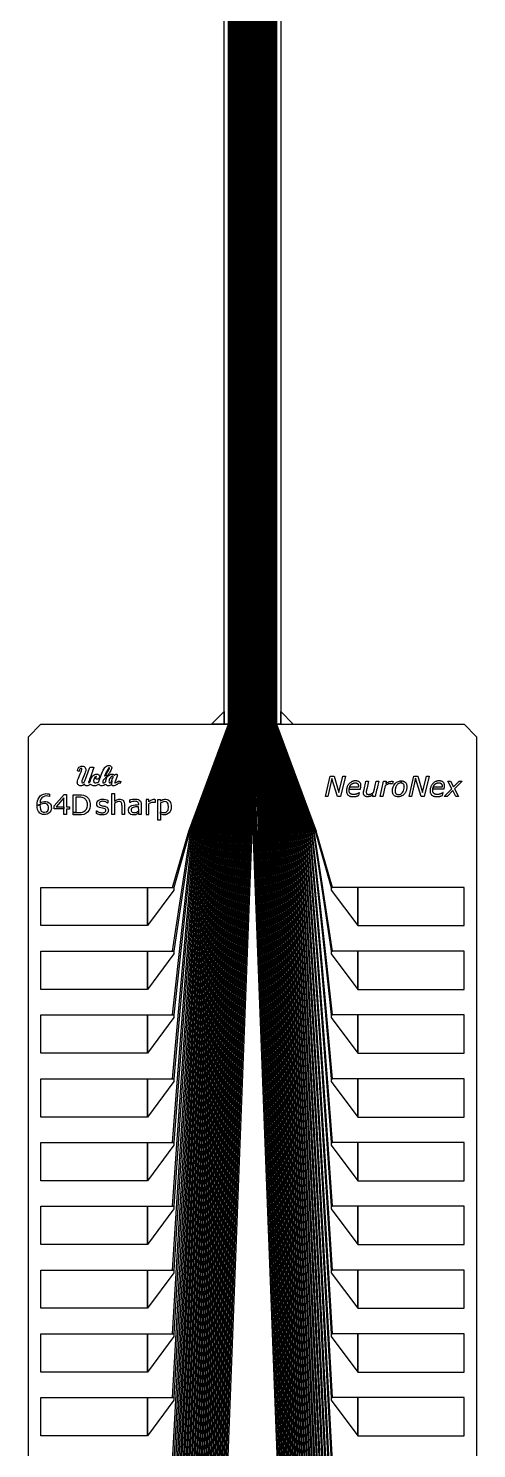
# Model space of a CAD drawing. Header units: inches. Extents: x 106592 to 209533, y 57057 to 74911.
# Drawn here: x 114028 to 114741, y 59554 to 61817 of the extents above; entities that cross this region are included whole.
import ezdxf

# ---------------------------------------------------------------- set-up
doc = ezdxf.new("R2010")
doc.units = ezdxf.units.IN
doc.header["$MEASUREMENT"] = 0
for name, color, linetype in [('metal', 221, 'Continuous'), ('nitride window', 40, 'Continuous'), ('profile', 140, 'Continuous')]:
    doc.layers.add(name, color=color, linetype=linetype)

msp = doc.modelspace()

# ---------------------------------------------------------------- linework, layer by layer
at = {"layer": 'metal'}
for points in [[(114346.4, 66518.1), (114347, 66518.1), (114347, 60708.1), (114346.4, 60708.1)], [(114347.6, 66518.1), (114348.2, 66518.1), (114348.2, 60708.1), (114347.6, 60708.1)], [(114348.8, 66518.1), (114349.4, 66518.1), (114349.4, 60708.1), (114348.8, 60708.1)], [(114350, 66518.1), (114350.6, 66518.1), (114350.6, 60708.1), (114350, 60708.1)], [(114351.2, 66518.1), (114351.8, 66518.1), (114351.8, 60708.1), (114351.2, 60708.1)], [(114352.4, 66518.1), (114353, 66518.1), (114353, 60708.1), (114352.4, 60708.1)], [(114353.6, 66518.1), (114354.2, 66518.1), (114354.2, 60708.1), (114353.6, 60708.1)], [(114354.8, 66518.1), (114355.4, 66518.1), (114355.4, 60708.1), (114354.8, 60708.1)], [(114356, 66518.1), (114356.6, 66518.1), (114356.6, 60708.1), (114356, 60708.1)], [(114357.2, 66518.1), (114357.8, 66518.1), (114357.8, 60708.1), (114357.2, 60708.1)], [(114358.4, 66518.1), (114359, 66518.1), (114359, 60708.1), (114358.4, 60708.1)], [(114359.6, 66518.1), (114360.2, 66518.1), (114360.2, 60708.1), (114359.6, 60708.1)], [(114360.8, 66518.1), (114361.4, 66518.1), (114361.4, 60708.1), (114360.8, 60708.1)], [(114362, 66518.1), (114362.6, 66518.1), (114362.6, 60708.1), (114362, 60708.1)], [(114363.2, 66518.1), (114363.8, 66518.1), (114363.8, 60708.1), (114363.2, 60708.1)], [(114364.4, 66518.1), (114365, 66518.1), (114365, 60708.1), (114364.4, 60708.1)], [(114365.6, 66518.1), (114366.2, 66518.1), (114366.2, 60708.1), (114365.6, 60708.1)], [(114366.8, 66518.1), (114367.4, 66518.1), (114367.4, 60708.1), (114366.8, 60708.1)], [(114368, 66518.1), (114368.6, 66518.1), (114368.6, 60708.1), (114368, 60708.1)], [(114369.2, 66518.1), (114369.8, 66518.1), (114369.8, 60708.1), (114369.2, 60708.1)], [(114370.4, 66518.1), (114371, 66518.1), (114371, 60708.1), (114370.4, 60708.1)], [(114371.6, 66518.1), (114372.2, 66518.1), (114372.2, 60708.1), (114371.6, 60708.1)], [(114372.8, 66518.1), (114373.4, 66518.1), (114373.4, 60708.1), (114372.8, 60708.1)], [(114374, 66518.1), (114374.6, 66518.1), (114374.6, 60708.1), (114374, 60708.1)], [(114375.2, 66518.1), (114375.8, 66518.1), (114375.8, 60708.1), (114375.2, 60708.1)], [(114376.4, 66518.1), (114377, 66518.1), (114377, 60708.1), (114376.4, 60708.1)], [(114377.6, 66518.1), (114378.2, 66518.1), (114378.2, 60708.1), (114377.6, 60708.1)], [(114378.8, 66518.1), (114379.4, 66518.1), (114379.4, 60708.1), (114378.8, 60708.1)], [(114380, 66518.1), (114380.6, 66518.1), (114380.6, 60708.1), (114380, 60708.1)], [(114381.2, 66518.1), (114381.8, 66518.1), (114381.8, 60708.1), (114381.2, 60708.1)], [(114382.4, 66518.1), (114383, 66518.1), (114383, 60708.1), (114382.4, 60708.1)], [(114383.6, 66518.1), (114384.2, 66518.1), (114384.2, 60708.1), (114383.6, 60708.1)], [(114384.8, 66518.1), (114385.4, 66518.1), (114385.4, 60708.1), (114384.8, 60708.1)], [(114386, 66518.1), (114386.6, 66518.1), (114386.6, 60708.1), (114386, 60708.1)], [(114387.2, 66518.1), (114387.8, 66518.1), (114387.8, 60708.1), (114387.2, 60708.1)], [(114388.4, 66518.1), (114389, 66518.1), (114389, 60708.1), (114388.4, 60708.1)], [(114389.6, 66518.1), (114390.2, 66518.1), (114390.2, 60708.1), (114389.6, 60708.1)], [(114390.8, 66518.1), (114391.4, 66518.1), (114391.4, 60708.1), (114390.8, 60708.1)], [(114392, 66518.1), (114392.6, 66518.1), (114392.6, 60708.1), (114392, 60708.1)], [(114393.2, 66518.1), (114393.8, 66518.1), (114393.8, 60708.1), (114393.2, 60708.1)], [(114394.4, 66518.1), (114395, 66518.1), (114395, 60708.1), (114394.4, 60708.1)], [(114395.6, 66518.1), (114396.2, 66518.1), (114396.2, 60708.1), (114395.6, 60708.1)], [(114396.8, 66518.1), (114397.4, 66518.1), (114397.4, 60708.1), (114396.8, 60708.1)], [(114398, 66518.1), (114398.6, 66518.1), (114398.6, 60708.1), (114398, 60708.1)], [(114399.2, 66518.1), (114399.8, 66518.1), (114399.8, 60708.1), (114399.2, 60708.1)], [(114400.4, 66518.1), (114401, 66518.1), (114401, 60708.1), (114400.4, 60708.1)], [(114401.6, 66518.1), (114402.2, 66518.1), (114402.2, 60708.1), (114401.6, 60708.1)], [(114402.8, 66518.1), (114403.4, 66518.1), (114403.4, 60708.1), (114402.8, 60708.1)], [(114404, 66518.1), (114404.6, 66518.1), (114404.6, 60708.1), (114404, 60708.1)], [(114405.2, 66518.1), (114405.8, 66518.1), (114405.8, 60708.1), (114405.2, 60708.1)], [(114406.4, 66518.1), (114407, 66518.1), (114407, 60708.1), (114406.4, 60708.1)], [(114407.6, 66518.1), (114408.2, 66518.1), (114408.2, 60708.1), (114407.6, 60708.1)], [(114408.8, 66518.1), (114409.4, 66518.1), (114409.4, 60708.1), (114408.8, 60708.1)], [(114410, 66518.1), (114410.6, 66518.1), (114410.6, 60708.1), (114410, 60708.1)], [(114411.2, 66518.1), (114411.8, 66518.1), (114411.8, 60708.1), (114411.2, 60708.1)], [(114412.4, 66518.1), (114413, 66518.1), (114413, 60708.1), (114412.4, 60708.1)], [(114413.6, 66518.1), (114414.2, 66518.1), (114414.2, 60708.1), (114413.6, 60708.1)], [(114414.8, 66518.1), (114415.4, 66518.1), (114415.4, 60708.1), (114414.8, 60708.1)], [(114416, 66518.1), (114416.6, 66518.1), (114416.6, 60708.1), (114416, 60708.1)], [(114417.2, 66518.1), (114417.8, 66518.1), (114417.8, 60708.1), (114417.2, 60708.1)], [(114418.4, 66518.1), (114419, 66518.1), (114419, 60708.1), (114418.4, 60708.1)], [(114419.6, 66518.1), (114420.2, 66518.1), (114420.2, 60708.1), (114419.6, 60708.1)], [(114420.8, 66518.1), (114421.4, 66518.1), (114421.4, 60708.1), (114420.8, 60708.1)], [(114422, 66518.1), (114422.6, 66518.1), (114422.6, 60708.1), (114422, 60708.1)], [(114346.4, 60708.1), (114347, 60708.1), (114284.5, 60537.8), (114282.9, 60537.8)], [(114347.6, 60708.1), (114348.2, 60708.1), (114287.7, 60537.8), (114286.1, 60537.8)], [(114348.8, 60708.1), (114349.4, 60708.1), (114290.9, 60537.8), (114289.3, 60537.8)], [(114294.1, 60537.8), (114292.5, 60537.8), (114350, 60708.1), (114350.6, 60708.1)], [(114351.2, 60708.1), (114351.8, 60708.1), (114297.3, 60537.8), (114295.7, 60537.8)], [(114300.5, 60537.8), (114298.9, 60537.8), (114352.4, 60708.1), (114353, 60708.1)], [(114353.6, 60708.1), (114354.2, 60708.1), (114303.7, 60537.8), (114302.1, 60537.8)], [(114354.8, 60708.1), (114355.4, 60708.1), (114306.9, 60537.8), (114305.3, 60537.8)], [(114308.5, 60537.8), (114310.1, 60537.8), (114356.6, 60708.1), (114356, 60708.1)], [(114357.2, 60708.1), (114357.8, 60708.1), (114313.3, 60537.8), (114311.7, 60537.8)], [(114314.9, 60537.8), (114316.5, 60537.8), (114359, 60708.1), (114358.4, 60708.1)], [(114359.6, 60708.1), (114360.2, 60708.1), (114319.7, 60537.8), (114318.1, 60537.8)], [(114321.3, 60537.8), (114322.9, 60537.8), (114361.4, 60708.1), (114360.8, 60708.1)], [(114362, 60708.1), (114362.6, 60708.1), (114326.1, 60537.8), (114324.5, 60537.8)], [(114363.2, 60708.1), (114363.8, 60708.1), (114329.3, 60537.8), (114327.7, 60537.8)], [(114364.4, 60708.1), (114365, 60708.1), (114332.5, 60537.8), (114330.9, 60537.8)], [(114365.6, 60708.1), (114366.2, 60708.1), (114335.7, 60537.8), (114334.1, 60537.8)], [(114366.8, 60708.1), (114367.4, 60708.1), (114338.9, 60537.8), (114337.3, 60537.8)], [(114342.1, 60537.8), (114340.5, 60537.8), (114368, 60708.1), (114368.6, 60708.1)], [(114369.2, 60708.1), (114369.8, 60708.1), (114345.3, 60537.8), (114343.7, 60537.8)], [(114348.5, 60537.8), (114346.9, 60537.8), (114370.4, 60708.1), (114371, 60708.1)], [(114371.6, 60708.1), (114372.2, 60708.1), (114351.7, 60537.8), (114350.1, 60537.8)], [(114372.8, 60708.1), (114373.4, 60708.1), (114354.9, 60537.8), (114353.3, 60537.8)], [(114356.5, 60537.8), (114358.1, 60537.8), (114374.6, 60708.1), (114374, 60708.1)], [(114375.2, 60708.1), (114375.8, 60708.1), (114361.3, 60537.8), (114359.7, 60537.8)], [(114362.9, 60537.8), (114364.5, 60537.8), (114377, 60708.1), (114376.4, 60708.1)], [(114377.6, 60708.1), (114378.2, 60708.1), (114367.7, 60537.8), (114366.1, 60537.8)], [(114369.3, 60537.8), (114370.9, 60537.8), (114379.4, 60708.1), (114378.8, 60708.1)], [(114380, 60708.1), (114380.6, 60708.1), (114374.1, 60537.8), (114372.5, 60537.8)], [(114381.2, 60708.1), (114381.8, 60708.1), (114377.3, 60537.8), (114375.7, 60537.8)], [(114382.4, 60708.1), (114383, 60708.1), (114380.5, 60537.8), (114378.9, 60537.8)], [(114383.6, 60708.1), (114384.2, 60708.1), (114383.7, 60537.8), (114382.1, 60537.8)], [(114384.8, 60708.1), (114385.4, 60708.1), (114386.9, 60537.8), (114385.3, 60537.8)], [(114390.1, 60537.8), (114388.5, 60537.8), (114386, 60708.1), (114386.6, 60708.1)], [(114387.2, 60708.1), (114387.8, 60708.1), (114393.3, 60537.8), (114391.7, 60537.8)], [(114396.5, 60537.8), (114394.9, 60537.8), (114388.4, 60708.1), (114389, 60708.1)], [(114389.6, 60708.1), (114390.2, 60708.1), (114399.7, 60537.8), (114398.1, 60537.8)], [(114390.8, 60708.1), (114391.4, 60708.1), (114402.9, 60537.8), (114401.3, 60537.8)], [(114404.5, 60537.8), (114406.1, 60537.8), (114392.6, 60708.1), (114392, 60708.1)], [(114393.2, 60708.1), (114393.8, 60708.1), (114409.3, 60537.8), (114407.7, 60537.8)], [(114410.9, 60537.8), (114412.5, 60537.8), (114395, 60708.1), (114394.4, 60708.1)], [(114395.6, 60708.1), (114396.2, 60708.1), (114415.7, 60537.8), (114414.1, 60537.8)], [(114417.3, 60537.8), (114418.9, 60537.8), (114397.4, 60708.1), (114396.8, 60708.1)], [(114398, 60708.1), (114398.6, 60708.1), (114422.1, 60537.8), (114420.5, 60537.8)], [(114399.2, 60708.1), (114399.8, 60708.1), (114425.3, 60537.8), (114423.7, 60537.8)], [(114400.4, 60708.1), (114401, 60708.1), (114428.5, 60537.8), (114426.9, 60537.8)], [(114401.6, 60708.1), (114402.2, 60708.1), (114431.7, 60537.8), (114430.1, 60537.8)], [(114402.8, 60708.1), (114403.4, 60708.1), (114434.9, 60537.8), (114433.3, 60537.8)], [(114438.1, 60537.8), (114436.5, 60537.8), (114404, 60708.1), (114404.6, 60708.1)], [(114405.2, 60708.1), (114405.8, 60708.1), (114441.3, 60537.8), (114439.7, 60537.8)], [(114444.5, 60537.8), (114442.9, 60537.8), (114406.4, 60708.1), (114407, 60708.1)], [(114407.6, 60708.1), (114408.2, 60708.1), (114447.7, 60537.8), (114446.1, 60537.8)], [(114408.8, 60708.1), (114409.4, 60708.1), (114450.9, 60537.8), (114449.3, 60537.8)], [(114452.5, 60537.8), (114454.1, 60537.8), (114410.6, 60708.1), (114410, 60708.1)], [(114411.2, 60708.1), (114411.8, 60708.1), (114457.3, 60537.8), (114455.7, 60537.8)], [(114458.9, 60537.8), (114460.5, 60537.8), (114413, 60708.1), (114412.4, 60708.1)], [(114413.6, 60708.1), (114414.2, 60708.1), (114463.7, 60537.8), (114462.1, 60537.8)], [(114465.3, 60537.8), (114466.9, 60537.8), (114415.4, 60708.1), (114414.8, 60708.1)], [(114416, 60708.1), (114416.6, 60708.1), (114470.1, 60537.8), (114468.5, 60537.8)], [(114417.2, 60708.1), (114417.8, 60708.1), (114473.3, 60537.8), (114471.7, 60537.8)], [(114476.5, 60537.8), (114474.9, 60537.8), (114418.4, 60708.1), (114419, 60708.1)], [(114419.6, 60708.1), (114420.2, 60708.1), (114479.7, 60537.8), (114478.1, 60537.8)], [(114482.9, 60537.8), (114481.3, 60537.8), (114420.8, 60708.1), (114421.4, 60708.1)], [(114422, 60708.1), (114422.6, 60708.1), (114486.1, 60537.8), (114484.5, 60537.8)], [(114107.4, 60633.1), (114106.6, 60633.4), (114106.1, 60634.5), (114106.2, 60636.5), (114108.2, 60639.5), (114109.7, 60640.4), (114111.5, 60641.1), (114113, 60641.3), (114114.1, 60641.3), (114115.1, 60641.1), (114116.3, 60640.6), (114117.3, 60639.9), (114117.9, 60639.1), (114118.6, 60637.7), (114119.1, 60636.4), (114119.2, 60635.2), (114119, 60633.6), (114118.2, 60631.8), (114117.4, 60629.6), (114113.7, 60620.6), (114112.8, 60617.8), (114112.7, 60616.5), (114112.9, 60615.3), (114113.7, 60614.7), (114114.7, 60614.6), (114115.4, 60615), (114116.3, 60615.9), (114116.8, 60616.7), (114117.3, 60617.8), (114118, 60619.3), (114118.5, 60620.7), (114125, 60638.3), (114125.6, 60638.9), (114126.3, 60639.5), (114127, 60639.6), (114128.8, 60639.7), (114129.9, 60639.6), (114130.6, 60639.5), (114131.8, 60639.1), (114131.9, 60638.5), (114131.6, 60637.6), (114130.5, 60634.8), (114129.3, 60631.3), (114128.9, 60629.9), (114128.3, 60628.3), (114127.2, 60625.4), (114125, 60620), (114124.3, 60618.1), (114123.6, 60616.5), (114123.4, 60615.6), (114123.7, 60614.7), (114124.5, 60614.9), (114125.7, 60615.9), (114126, 60616.7), (114126.4, 60618.5), (114126.8, 60619.9), (114127, 60620.8), (114127.6, 60622.2), (114128.5, 60623.7), (114129.6, 60625.2), (114130.6, 60626.2), (114132.5, 60627.5), (114133.7, 60628.1), (114135.1, 60628.5), (114136.2, 60628.5), (114137.2, 60628.5), (114138, 60628.4), (114139, 60628), (114139.9, 60627.3), (114140.5, 60626.3), (114140.8, 60625.1), (114140.9, 60624.3), (114140.8, 60623.1), (114140, 60621.9), (114139.3, 60621.2), (114138.4, 60620.8), (114137.3, 60620.7), (114136.3, 60620.8), (114135.7, 60621), (114135.3, 60621.3), (114134.9, 60622), (114134.7, 60622.8), (114135, 60623.7), (114135.4, 60624.1), (114135.9, 60624.5), (114135.9, 60624.9), (114135.5, 60625), (114134.9, 60624.7), (114134.3, 60624.2), (114133.7, 60623.5), (114133.2, 60622.7), (114132.6, 60621.7), (114132.2, 60620.7), (114131.8, 60619.8), (114131.6, 60618.8), (114131.6, 60618), (114131.7, 60617.3), (114131.8, 60616.6), (114131.9, 60616.2), (114132.1, 60615.8), (114132.5, 60615.3), (114133, 60615), (114133.7, 60614.8), (114134.4, 60614.7), (114135.1, 60614.7), (114136.9, 60615.1), (114137.7, 60615.4), (114139.1, 60616.2), (114139.8, 60616.5), (114140.1, 60617), (114141, 60620.2), (114142.9, 60625.7), (114145, 60631.4), (114146.8, 60634.9), (114147.8, 60636.4), (114149.6, 60639.2), (114150.6, 60640.2), (114151.8, 60641.2), (114153.2, 60641.8), (114154.4, 60642.1), (114155.3, 60642.2), (114156.4, 60642.2), (114157.3, 60642.1), (114158.3, 60641.8), (114159, 60641.4), (114159.7, 60640.9), (114160.1, 60640), (114160.3, 60638.4), (114160.1, 60637.1), (114159.6, 60635.8), (114158.9, 60634.3), (114158.1, 60632.8), (114156.6, 60630.2), (114155.3, 60628.3), (114154, 60626.6), (114150, 60626.5), (114151.6, 60628.4), (114153.6, 60631.5), (114155.3, 60634.6), (114156.5, 60636.9), (114156.8, 60637.8), (114156.9, 60638.2), (114156.8, 60638.8), (114156.6, 60638.8), (114156, 60638.5), (114155.5, 60638.1), (114155, 60637.3), (114154.2, 60636.2), (114153.7, 60635.5), (114153, 60634.4), (114152.4, 60633.4), (114151.8, 60632.3), (114151.4, 60631.5), (114150.9, 60630.4), (114150.2, 60629), (114149.8, 60628), (114149.4, 60626.8), (114149.1, 60626), (114149, 60625.5), (114150, 60626.5), (114154, 60626.6), (114153.5, 60626), (114152.9, 60625.2), (114151.8, 60624), (114150.9, 60623.1), (114149.6, 60621.7), (114148.7, 60620.7), (114147.8, 60619.8), (114146.7, 60618.8), (114146.5, 60618.2), (114146.3, 60617.5), (114146.1, 60616.9), (114146, 60616), (114146, 60615.2), (114146.3, 60614.7), (114147, 60614.6), (114148.3, 60614.9), (114149.4, 60615.4), (114150.1, 60615.8), (114150.6, 60616.2), (114150.7, 60616.5), (114150.8, 60617), (114150.8, 60617.7), (114150.9, 60618.5), (114151.3, 60619.8), (114151.8, 60621.2), (114152.1, 60622.1), (114152.8, 60623.5), (114153.6, 60624.6), (114154.5, 60625.6), (114155.4, 60626.4), (114156.4, 60627.1), (114157.8, 60627.9), (114159, 60628.3), (114160, 60628.6), (114161, 60628.6), (114161.7, 60628.6), (114162.4, 60628.5), (114163.3, 60628.1), (114163.9, 60627.6), (114164.4, 60627.1), (114164.6, 60626.8), (114164.9, 60627), (114165.3, 60627.5), (114165.9, 60627.9), (114166.4, 60628.2), (114166.9, 60628.4), (114167.5, 60628.6), (114168.1, 60628.6), (114168.6, 60628.5), (114169.1, 60628.1), (114169.3, 60627.6), (114169.4, 60626.8), (114169.3, 60626), (114169, 60625.2), (114168.4, 60623.6), (114165.8, 60617), (114165.4, 60616), (114165.3, 60615.1), (114165.5, 60614.6), (114165.9, 60614.4), (114166.5, 60614.5), (114167.5, 60615.4), (114168.9, 60616.4), (114170.1, 60617), (114171.4, 60617.4), (114172.4, 60617.5), (114173.3, 60617.4), (114174.6, 60617.1), (114175.4, 60616.7), (114172.5, 60613.8), (114172.2, 60614), (114172, 60614), (114171.6, 60614), (114171.4, 60614), (114170.9, 60613.8), (114170.6, 60613.6), (114170, 60613.1), (114168.8, 60612.2), (114167.7, 60611.5), (114166.7, 60610.9), (114165.7, 60610.4), (114164.5, 60610.1), (114163.7, 60610), (114162.2, 60609.9), (114161.5, 60610.1), (114160.9, 60610.6), (114160.6, 60611.2), (114160.5, 60612), (114160.4, 60612.7), (114160.6, 60618.6), (114161.3, 60620.6), (114162, 60622), (114162.5, 60623.2), (114162.6, 60624.1), (114162.5, 60624.7), (114162.2, 60625.1), (114161.6, 60625.2), (114160.7, 60625.2), (114160, 60624.8), (114159, 60623.9), (114157.7, 60622.4), (114157, 60621), (114156.3, 60619.4), (114156.1, 60618), (114156, 60616.7), (114156.1, 60616), (114156.4, 60615.2), (114156.9, 60614.7), (114157.3, 60614.5), (114158.2, 60614.8), (114158.8, 60615.5), (114159.4, 60616.4), (114159.9, 60617.3), (114160.4, 60618.3), (114160.5, 60618.5), (114160.2, 60612.3), (114159.4, 60611.6), (114158.3, 60610.9), (114157.3, 60610.3), (114156.1, 60609.9), (114155.1, 60609.9), (114153.6, 60610), (114152.9, 60610.4), (114152, 60611.1), (114151.6, 60611.8), (114151.4, 60612.6), (114150.8, 60612.2), (114149.3, 60611.3), (114147.9, 60610.7), (114146.6, 60610.2), (114145.2, 60609.9), (114144.2, 60609.8), (114143, 60609.9), (114141.9, 60610.3), (114141.3, 60610.9), (114140.9, 60611.4), (114140.5, 60612), (114140.2, 60612.7), (114139.2, 60611.9), (114138.1, 60611.3), (114137.1, 60610.8), (114136.1, 60610.4), (114135.1, 60610.1), (114133.9, 60609.9), (114132.8, 60609.8), (114131.8, 60609.8), (114130.7, 60610), (114129.7, 60610.4), (114128.6, 60610.9), (114127.7, 60611.7), (114126.8, 60612.6), (114126, 60612), (114125.2, 60611.4), (114124.3, 60610.9), (114123.3, 60610.4), (114122.3, 60610.1), (114121.3, 60609.9), (114120.2, 60609.9), (114119.2, 60610.1), (114118.5, 60610.5), (114117.7, 60611.2), (114116.9, 60612.6), (114116.2, 60612), (114115.3, 60611.4), (114114.2, 60610.7), (114113.3, 60610.3), (114112.3, 60610), (114111, 60609.8), (114109.8, 60609.9), (114108.7, 60610.3), (114107.9, 60610.7), (114107.2, 60611.5), (114106.6, 60612.2), (114106.1, 60613), (114105.7, 60614.2), (114105.6, 60615.4), (114105.8, 60616.9), (114106, 60618.1), (114106.6, 60620.1), (114107.3, 60622.3), (114108.3, 60624.7), (114109, 60626.5), (114110.1, 60628.9), (114111.5, 60632), (114112.2, 60634), (114112.9, 60635.8), (114113, 60636.8), (114112.7, 60637.3), (114112.2, 60637.5), (114111.6, 60637.6), (114111, 60637.6), (114110.2, 60637.2), (114109.8, 60636.4), (114109.3, 60635.3), (114109.1, 60634.3), (114108.7, 60633.4), (114108.2, 60633.1), (114107.8, 60633)], [(114500.6, 60593.2), (114508, 60625.2), (114514.4, 60625.2), (114522.2, 60599.1), (114528.6, 60625.2), (114532.7, 60625.2), (114524.9, 60593.2), (114519.8, 60593.2), (114511.1, 60621.8), (114504.6, 60593.2)], [(114538.6, 60604.8), (114556.4, 60604.8), (114556.7, 60606.1), (114557, 60607.7), (114557.2, 60609.4), (114557.2, 60610.4), (114557.1, 60611.6), (114556.8, 60613), (114556.3, 60614.2), (114555.9, 60614.7), (114555.6, 60615.2), (114555.1, 60615.7), (114554.6, 60616.2), (114554, 60616.6), (114553.7, 60616.8), (114553.1, 60617.1), (114552.2, 60617.4), (114551.4, 60617.6), (114550.5, 60617.8), (114549.6, 60617.8), (114548.6, 60617.9), (114547.7, 60617.8), (114547, 60617.8), (114546.2, 60617.7), (114545.3, 60617.5), (114544.4, 60617.2), (114543.6, 60616.9), (114542.8, 60616.6), (114541.7, 60616), (114541, 60615.5), (114540.2, 60614.9), (114539.3, 60614.2), (114538.5, 60613.4), (114537.8, 60612.5), (114537, 60611.6), (114536.5, 60610.7), (114536, 60609.8), (114535.5, 60608.8), (114535.1, 60607.8), (114534.8, 60606.8), (114534.5, 60605.8), (114534.4, 60604.9), (114534.3, 60604.2), (114534.2, 60603.4), (114534.1, 60602.6), (114534.1, 60602.1), (114534.1, 60601.5), (114534.2, 60600.9), (114534.2, 60600.2), (114534.3, 60599.7), (114534.4, 60599.2), (114534.5, 60598.7), (114534.8, 60598), (114535.1, 60597.3), (114535.4, 60596.8), (114535.7, 60596.4), (114535.8, 60596.2), (114536.3, 60595.6), (114536.6, 60595.3), (114537, 60594.9), (114537.7, 60594.5), (114538.4, 60594), (114539.1, 60593.7), (114539.5, 60593.5), (114540.2, 60593.3), (114540.4, 60593.2), (114541.1, 60593), (114541.6, 60592.9), (114542.3, 60592.8), (114542.9, 60592.7), (114543.6, 60592.7), (114544.1, 60592.7), (114544.6, 60592.7), (114545.1, 60592.6), (114545.5, 60592.7), (114546.2, 60592.7), (114546.7, 60592.7), (114547.3, 60592.8), (114547.8, 60592.9), (114548.3, 60593), (114548.9, 60593.1), (114549.4, 60593.2), (114549.8, 60593.3), (114550.2, 60593.4), (114550.7, 60593.5), (114551.1, 60593.7), (114551.5, 60593.8), (114551.9, 60593.9), (114552.5, 60594.2), (114553.1, 60594.4), (114554, 60594.7), (114554.9, 60599), (114554.6, 60599), (114554.2, 60598.7), (114553.6, 60598.4), (114553, 60598), (114552.6, 60597.8), (114552.1, 60597.6), (114551.6, 60597.4), (114551.2, 60597.3), (114550.8, 60597.1), (114550.3, 60596.9), (114549.9, 60596.8), (114549.5, 60596.7), (114549.1, 60596.5), (114548.6, 60596.4), (114548.1, 60596.3), (114547.7, 60596.2), (114547.2, 60596.1), (114546.7, 60596.1), (114546.3, 60596), (114545.7, 60596), (114545.2, 60596), (114544.8, 60596), (114544.3, 60596.1), (114543.8, 60596.1), (114543.3, 60596.2), (114542.9, 60596.3), (114542.5, 60596.5), (114542, 60596.6), (114541.6, 60596.8), (114541.3, 60597), (114541, 60597.2), (114540.6, 60597.4), (114540.3, 60597.7), (114540, 60598), (114539.9, 60598.1), (114539.7, 60598.4), (114539.4, 60598.7), (114539.2, 60599.1), (114539.1, 60599.3), (114538.9, 60599.6), (114538.8, 60599.8), (114538.7, 60600.1), (114538.6, 60600.4), (114538.5, 60601), (114538.4, 60601.8), (114538.4, 60602.5), (114538.4, 60603.2), (114538.5, 60604), (114538.6, 60604.6), (114538.6, 60604.8), (114538.6, 60604.8), (114539.2, 60607.8), (114539.3, 60608.1), (114539.4, 60608.4), (114539.5, 60608.7), (114539.7, 60609.2), (114539.8, 60609.5), (114540, 60609.8), (114540.1, 60610.1), (114540.3, 60610.4), (114540.4, 60610.6), (114540.6, 60610.8), (114540.8, 60611.2), (114540.9, 60611.3), (114541.2, 60611.6), (114541.3, 60611.8), (114541.7, 60612.2), (114541.9, 60612.3), (114542.2, 60612.6), (114542.4, 60612.8), (114542.7, 60613), (114543, 60613.2), (114543.2, 60613.3), (114543.4, 60613.5), (114543.6, 60613.6), (114543.8, 60613.7), (114544, 60613.8), (114544.3, 60613.9), (114544.5, 60614), (114544.7, 60614.1), (114545, 60614.2), (114545.2, 60614.3), (114545.5, 60614.4), (114545.7, 60614.4), (114546, 60614.5), (114546.2, 60614.5), (114546.4, 60614.6), (114546.7, 60614.6), (114547, 60614.6), (114547.1, 60614.7), (114547.5, 60614.7), (114547.8, 60614.7), (114548, 60614.7), (114548.2, 60614.7), (114548.5, 60614.7), (114548.7, 60614.7), (114548.9, 60614.6), (114549.1, 60614.6), (114549.2, 60614.6), (114549.4, 60614.6), (114549.7, 60614.5), (114550, 60614.4), (114550.2, 60614.4), (114550.3, 60614.3), (114550.5, 60614.3), (114550.6, 60614.2), (114550.7, 60614.2), (114550.9, 60614.1), (114551, 60614.1), (114551.1, 60614), (114551.2, 60614), (114551.3, 60613.9), (114551.4, 60613.8), (114551.5, 60613.7), (114551.6, 60613.7), (114551.7, 60613.6), (114551.8, 60613.5), (114551.9, 60613.4), (114552, 60613.3), (114552.1, 60613.2), (114552.3, 60612.9), (114552.5, 60612.7), (114552.6, 60612.5), (114552.7, 60612.2), (114552.8, 60612), (114552.9, 60611.9), (114552.9, 60611.6), (114553, 60611.4), (114553.1, 60611.1), (114553.1, 60610.9), (114553.2, 60610.4), (114553.2, 60610.2), (114553.2, 60609.8), (114553.2, 60609.4), (114553.2, 60609.1), (114553.1, 60608.8), (114553.1, 60608.6), (114553.1, 60608.3), (114553, 60608), (114553, 60607.8), (114539.3, 60607.8), (114539.2, 60607.8)], [(114565.2, 60617.2), (114569.3, 60617.2), (114566.9, 60606.9), (114566.1, 60603.5), (114565.9, 60602.6), (114565.8, 60601.9), (114565.7, 60601.2), (114565.6, 60600.2), (114565.6, 60599.3), (114565.8, 60598.5), (114566, 60597.9), (114566.3, 60597.4), (114566.6, 60597.1), (114566.8, 60596.9), (114567, 60596.8), (114567.2, 60596.7), (114567.4, 60596.6), (114567.7, 60596.5), (114568, 60596.4), (114568.2, 60596.4), (114568.5, 60596.3), (114568.8, 60596.3), (114569, 60596.3), (114569.3, 60596.3), (114569.6, 60596.2), (114569.9, 60596.2), (114570.1, 60596.3), (114570.4, 60596.3), (114570.7, 60596.3), (114571, 60596.4), (114571.4, 60596.4), (114571.7, 60596.5), (114571.9, 60596.6), (114572.2, 60596.7), (114572.5, 60596.8), (114572.9, 60596.9), (114573.2, 60597.1), (114573.7, 60597.3), (114574.1, 60597.5), (114574.4, 60597.7), (114574.7, 60597.8), (114575, 60597.9), (114575.2, 60598.1), (114575.5, 60598.2), (114575.8, 60598.4), (114576, 60598.5), (114576.2, 60598.6), (114576.4, 60598.8), (114576.7, 60599), (114576.9, 60599.1), (114577.1, 60599.2), (114577.2, 60599.3), (114577.2, 60599.3), (114578.6, 60605.1), (114580.4, 60613.1), (114581.4, 60617.2), (114585.5, 60617.2), (114584, 60611), (114582.8, 60605.9), (114582.2, 60603.2), (114579.9, 60593.2), (114575.8, 60593.2), (114576.4, 60595.8), (114575.8, 60595.5), (114575, 60594.9), (114574, 60594.4), (114573.2, 60593.9), (114572.4, 60593.6), (114571.7, 60593.2), (114570.8, 60592.9), (114570.2, 60592.8), (114569.6, 60592.7), (114568.9, 60592.6), (114568.2, 60592.5), (114567.5, 60592.5), (114566.8, 60592.6), (114566.2, 60592.7), (114565.5, 60592.8), (114565.1, 60592.9), (114564.6, 60593.1), (114564, 60593.4), (114563.7, 60593.6), (114563.4, 60593.8), (114563, 60594.1), (114562.7, 60594.4), (114562.3, 60594.9), (114562, 60595.4), (114561.7, 60596), (114561.5, 60596.6), (114561.3, 60597.3), (114561.3, 60597.9), (114561.3, 60598.6), (114561.3, 60599.2), (114561.3, 60600), (114561.5, 60601.1), (114561.6, 60601.7), (114561.8, 60602.4), (114562.1, 60603.9), (114562.8, 60606.7), (114564.5, 60614.2), (114565.2, 60617.2), (114565.2, 60617.2)], [(114593.4, 60617.2), (114597.5, 60617.2), (114596.7, 60613.6), (114597.8, 60614.4), (114599.1, 60615.2), (114600.5, 60616), (114602, 60616.6), (114603.4, 60617), (114604.6, 60617.1), (114605.7, 60617.2), (114606.8, 60617.2), (114607.7, 60617), (114608.3, 60616.9), (114607.4, 60612.9), (114607.1, 60612.9), (114606.5, 60613.1), (114605.5, 60613.2), (114604.5, 60613.3), (114603.5, 60613.4), (114602.3, 60613.2), (114601.1, 60613), (114599.5, 60612.3), (114598.5, 60611.8), (114597.4, 60611.2), (114596.5, 60610.6), (114595.9, 60610.2), (114592, 60593.2), (114587.9, 60593.2), (114591.1, 60607.1), (114592.8, 60614.8)], [(114621.3, 60617.9), (114622.8, 60617.8), (114624.1, 60617.6), (114625.1, 60617.3), (114626.2, 60616.8), (114627.4, 60616), (114628.2, 60615.2), (114629.1, 60614), (114629.7, 60612.6), (114630, 60611.6), (114630.3, 60610.5), (114630.3, 60609.4), (114630.3, 60608.2), (114630.3, 60606.6), (114630.1, 60605.6), (114629.9, 60604.5), (114629.7, 60603.5), (114629.5, 60603), (114629.2, 60601.9), (114628.8, 60601.1), (114628.5, 60600.3), (114628, 60599.4), (114627.7, 60599), (114627, 60597.9), (114626.1, 60596.8), (114625, 60595.7), (114623.7, 60594.6), (114622.3, 60593.8), (114620.8, 60593.2), (114619.5, 60592.9), (114618.2, 60592.6), (114616.5, 60592.5), (114615.4, 60592.6), (114613.8, 60592.8), (114612.7, 60593.1), (114611.8, 60593.5), (114610.9, 60594), (114610.1, 60594.7), (114609.3, 60595.5), (114608.7, 60596.4), (114608.2, 60597.4), (114607.9, 60598.3), (114607.6, 60599.5), (114607.4, 60600.8), (114607.4, 60602.2), (114607.4, 60603.2), (114607.6, 60604.9), (114608, 60606.8), (114608.6, 60608.5), (114609.4, 60610.3), (114610.5, 60612.1), (114611.6, 60613.5), (114612.6, 60614.6), (114613.9, 60615.6), (114615.3, 60616.4), (114616.9, 60617.1), (114618.4, 60617.6), (114619.6, 60617.8), (114620.5, 60617.8), (114621.2, 60617.9), (114621.2, 60614.5), (114620.2, 60614.5), (114619.1, 60614.3), (114618.4, 60614.1), (114617.4, 60613.8), (114616.5, 60613.2), (114615.5, 60612.4), (114614.7, 60611.5), (114613.9, 60610.4), (114613.4, 60609.6), (114612.8, 60608.4), (114612.3, 60607), (114612, 60605.8), (114611.8, 60604.5), (114611.6, 60603.2), (114611.6, 60601.3), (114611.8, 60599.9), (114612.3, 60598.4), (114612.9, 60597.6), (114613.6, 60596.9), (114614.5, 60596.4), (114615.4, 60596.1), (114616.6, 60595.9), (114617.9, 60595.9), (114619.4, 60596.2), (114620.6, 60596.8), (114622, 60597.7), (114623.5, 60599.3), (114624.3, 60600.7), (114625, 60602.1), (114625.6, 60603.9), (114626, 60606.1), (114626, 60607.8), (114626, 60609.4), (114625.8, 60610.8), (114625.3, 60612), (114624.7, 60612.9), (114624.2, 60613.4), (114623.5, 60613.9), (114622.4, 60614.3), (114621.5, 60614.4), (114621.2, 60614.5)], [(114633.8, 60593.2), (114641.2, 60625.2), (114647.6, 60625.2), (114655.4, 60599.1), (114661.8, 60625.2), (114665.8, 60625.2), (114658.1, 60593.2), (114653, 60593.2), (114644.3, 60621.9), (114637.8, 60593.2)], [(114671.8, 60604.9), (114689.6, 60604.9), (114689.9, 60606.2), (114690.1, 60607.7), (114690.4, 60609.4), (114690.4, 60610.5), (114690.3, 60611.6), (114690, 60613), (114689.5, 60614.2), (114689.1, 60614.8), (114688.8, 60615.3), (114688.3, 60615.7), (114687.8, 60616.2), (114687.2, 60616.6), (114686.9, 60616.8), (114686.3, 60617.1), (114685.4, 60617.5), (114684.6, 60617.6), (114683.7, 60617.8), (114682.8, 60617.9), (114681.8, 60617.9), (114680.9, 60617.9), (114680.2, 60617.8), (114679.4, 60617.7), (114678.5, 60617.5), (114677.6, 60617.2), (114676.8, 60616.9), (114675.9, 60616.6), (114674.9, 60616.1), (114674.2, 60615.6), (114673.4, 60615), (114672.5, 60614.2), (114671.7, 60613.4), (114671, 60612.6), (114670.2, 60611.6), (114669.7, 60610.7), (114669.2, 60609.8), (114668.7, 60608.8), (114668.3, 60607.8), (114668, 60606.8), (114667.7, 60605.9), (114667.6, 60604.9), (114667.5, 60604.2), (114667.4, 60603.4), (114667.3, 60602.6), (114667.3, 60602.2), (114667.3, 60601.6), (114667.4, 60600.9), (114667.4, 60600.3), (114667.5, 60599.8), (114667.6, 60599.2), (114667.7, 60598.7), (114668, 60598), (114668.3, 60597.4), (114668.6, 60596.8), (114668.8, 60596.4), (114669, 60596.2), (114669.5, 60595.7), (114669.8, 60595.3), (114670.2, 60595), (114670.9, 60594.5), (114671.6, 60594.1), (114672.3, 60593.7), (114672.7, 60593.6), (114673.4, 60593.3), (114673.6, 60593.3), (114674.3, 60593.1), (114674.8, 60593), (114675.5, 60592.9), (114676.1, 60592.8), (114676.8, 60592.7), (114677.3, 60592.7), (114677.8, 60592.7), (114678.3, 60592.7), (114678.7, 60592.7), (114679.4, 60592.7), (114679.9, 60592.8), (114680.5, 60592.8), (114681, 60592.9), (114681.5, 60593), (114682.1, 60593.1), (114682.6, 60593.2), (114683, 60593.3), (114683.4, 60593.4), (114683.9, 60593.6), (114684.3, 60593.7), (114684.7, 60593.8), (114685.1, 60593.9), (114685.7, 60594.2), (114686.3, 60594.4), (114687.2, 60594.7), (114688.1, 60599.1), (114687.8, 60599.1), (114687.4, 60598.8), (114686.8, 60598.4), (114686.2, 60598.1), (114685.8, 60597.9), (114685.3, 60597.7), (114684.8, 60597.5), (114684.4, 60597.3), (114684, 60597.1), (114683.5, 60597), (114683.1, 60596.8), (114682.7, 60596.7), (114682.3, 60596.6), (114681.8, 60596.4), (114681.3, 60596.3), (114680.9, 60596.2), (114680.4, 60596.2), (114679.9, 60596.1), (114679.5, 60596.1), (114678.9, 60596.1), (114678.4, 60596.1), (114678, 60596.1), (114677.5, 60596.1), (114677, 60596.2), (114676.5, 60596.3), (114676.1, 60596.4), (114675.7, 60596.5), (114675.2, 60596.7), (114674.8, 60596.8), (114674.5, 60597), (114674.2, 60597.2), (114673.8, 60597.5), (114673.5, 60597.7), (114673.2, 60598), (114673.1, 60598.1), (114672.8, 60598.4), (114672.6, 60598.7), (114672.4, 60599.2), (114672.3, 60599.3), (114672.1, 60599.6), (114672, 60599.9), (114671.9, 60600.1), (114671.8, 60600.4), (114671.7, 60601), (114671.6, 60601.8), (114671.6, 60602.5), (114671.6, 60603.3), (114671.7, 60604), (114671.8, 60604.7), (114671.8, 60604.8), (114671.8, 60604.9), (114672.4, 60607.9), (114672.5, 60608.1), (114672.6, 60608.5), (114672.7, 60608.8), (114672.9, 60609.2), (114673, 60609.5), (114673.2, 60609.9), (114673.3, 60610.1), (114673.5, 60610.4), (114673.6, 60610.6), (114673.7, 60610.8), (114674, 60611.2), (114674.1, 60611.3), (114674.4, 60611.6), (114674.5, 60611.8), (114674.9, 60612.2), (114675.1, 60612.4), (114675.4, 60612.6), (114675.6, 60612.8), (114675.9, 60613), (114676.2, 60613.2), (114676.4, 60613.4), (114676.6, 60613.5), (114676.8, 60613.6), (114677, 60613.7), (114677.2, 60613.9), (114677.5, 60614), (114677.7, 60614.1), (114677.9, 60614.2), (114678.2, 60614.2), (114678.4, 60614.3), (114678.7, 60614.4), (114678.9, 60614.5), (114679.2, 60614.5), (114679.4, 60614.6), (114679.6, 60614.6), (114679.9, 60614.6), (114680.2, 60614.7), (114680.3, 60614.7), (114680.7, 60614.7), (114681, 60614.7), (114681.2, 60614.7), (114681.4, 60614.7), (114681.7, 60614.7), (114681.9, 60614.7), (114682.1, 60614.7), (114682.3, 60614.7), (114682.4, 60614.6), (114682.6, 60614.6), (114682.9, 60614.5), (114683.2, 60614.5), (114683.4, 60614.4), (114683.5, 60614.4), (114683.7, 60614.3), (114683.8, 60614.3), (114683.9, 60614.2), (114684.1, 60614.2), (114684.2, 60614.1), (114684.3, 60614), (114684.4, 60614), (114684.5, 60613.9), (114684.6, 60613.9), (114684.7, 60613.8), (114684.8, 60613.7), (114684.9, 60613.6), (114685, 60613.6), (114685.1, 60613.4), (114685.2, 60613.3), (114685.3, 60613.2), (114685.5, 60613), (114685.7, 60612.7), (114685.8, 60612.5), (114685.9, 60612.3), (114686, 60612), (114686.1, 60611.9), (114686.1, 60611.6), (114686.2, 60611.4), (114686.3, 60611.2), (114686.3, 60610.9), (114686.4, 60610.5), (114686.4, 60610.2), (114686.4, 60609.9), (114686.4, 60609.4), (114686.4, 60609.2), (114686.3, 60608.9), (114686.3, 60608.6), (114686.3, 60608.3), (114686.2, 60608), (114686.2, 60607.8), (114672.5, 60607.9), (114672.4, 60607.9)], [(114695.4, 60617.2), (114699.8, 60617.2), (114704.6, 60608.1), (114713.4, 60617.2), (114718.3, 60617.2), (114706.2, 60605.1), (114712.8, 60593.2), (114708.3, 60593.2), (114703.5, 60602.4), (114694.7, 60593.2), (114689.8, 60593.2), (114701.9, 60605.3)], [(114061.1, 60596.9), (114061.1, 60592.7), (114058.5, 60593.6), (114056.3, 60593.8), (114054.1, 60593.4), (114050.8, 60592.1), (114049.1, 60590.9), (114047.7, 60588.5), (114046.6, 60585.8), (114046.3, 60582.9), (114048, 60583.8), (114050.2, 60584.7), (114053.2, 60585.2), (114055.4, 60585.2), (114058.3, 60584.5), (114060.6, 60583.1), (114062.6, 60581.4), (114063.8, 60579.1), (114064.2, 60576.6), (114064.3, 60573.6), (114063.4, 60570.3), (114061.9, 60567.9), (114060.2, 60566.5), (114057.7, 60564.9), (114055, 60564.2), (114052.6, 60564.2), (114049.9, 60564.4), (114046.1, 60566.3), (114043.8, 60568.8), (114042.3, 60572.4), (114041.7, 60575.5), (114041.6, 60578.5), (114046, 60579.9), (114046.2, 60575.6), (114046.8, 60572.5), (114048.1, 60569.6), (114051, 60568), (114053.5, 60567.9), (114056.6, 60568.6), (114058.5, 60570.1), (114059.7, 60573.1), (114059.6, 60576.3), (114059.1, 60578.5), (114057.6, 60580.7), (114054.9, 60581.6), (114051.5, 60581.6), (114047.9, 60580.8), (114046.8, 60580.3), (114046, 60580), (114041.5, 60578.7), (114041.5, 60579), (114041.5, 60579.1), (114041.6, 60582.5), (114042.3, 60586.3), (114043.3, 60588.9), (114044.6, 60591.4), (114046.5, 60593.8), (114049.2, 60595.6), (114051.9, 60596.8), (114054.3, 60597.3), (114056.1, 60597.5), (114057.5, 60597.4), (114059.2, 60597.4), (114060.4, 60597.1)], [(114084.4, 60596), (114088.3, 60596.1), (114088.3, 60576.5), (114093, 60576.5), (114093, 60573), (114088.2, 60573), (114088.2, 60564), (114084.1, 60564.2), (114084, 60573), (114084.1, 60590.7), (114072, 60576.6), (114084, 60576.5), (114084, 60573.1), (114068.8, 60573.1), (114068.9, 60578)], [(114099.1, 60595.8), (114105, 60595.7), (114110.6, 60595.6), (114112.1, 60595.4), (114115.2, 60594.9), (114118.2, 60594), (114120, 60592.9), (114123.6, 60589.5), (114124.5, 60587.6), (114125.7, 60584.7), (114126.3, 60581.1), (114126.3, 60577.5), (114125.6, 60574.3), (114124.3, 60571.3), (114121.9, 60568.2), (114119.1, 60565.9), (114115.7, 60564.5), (114112.4, 60563.8), (114108.3, 60563.6), (114100.8, 60563.6), (114099.2, 60563.7), (114099.2, 60567.2), (114103.5, 60567.4), (114109.1, 60567.4), (114111.8, 60567.7), (114114.1, 60568.2), (114116.2, 60569), (114118.3, 60570.4), (114119.4, 60571.7), (114120.1, 60572.6), (114120.9, 60574.3), (114121.4, 60575.9), (114121.7, 60578), (114121.7, 60580.1), (114121.6, 60582.2), (114121.3, 60583.8), (114120.9, 60585.2), (114120.3, 60586.4), (114119.3, 60587.8), (114118.6, 60588.6), (114117.7, 60589.4), (114116.5, 60590.1), (114115.1, 60590.9), (114113.4, 60591.4), (114111.4, 60591.8), (114109.9, 60592), (114107.3, 60592), (114103.4, 60592), (114103.4, 60567.5), (114099.2, 60567.3)], [(114160.8, 60597.6), (114164.9, 60597.6), (114164.9, 60585.5), (114166.5, 60586.7), (114168.3, 60587.6), (114170.2, 60588.4), (114171.9, 60588.7), (114173.8, 60588.7), (114175.6, 60588.3), (114177.5, 60587.6), (114178.8, 60586.4), (114179.9, 60584.9), (114180.4, 60583.2), (114180.8, 60581.2), (114180.9, 60578.3), (114180.9, 60576.1), (114180.9, 60573), (114180.8, 60569.7), (114180.8, 60566.8), (114180.9, 60564.1), (114176.8, 60564.2), (114176.8, 60577.6), (114176.7, 60580), (114176.5, 60581.7), (114176.1, 60582.9), (114175.3, 60584), (114174.2, 60584.6), (114172.8, 60584.9), (114170.9, 60584.9), (114169.6, 60584.6), (114168.9, 60584.3), (114167.9, 60584), (114166.9, 60583.3), (114164.9, 60582), (114164.9, 60564.2), (114160.8, 60564.1)], [(114154.1, 60586.9), (114154.1, 60582.6), (114153.8, 60582.5), (114153.2, 60583.1), (114152.2, 60583.5), (114150.9, 60584.3), (114149.1, 60584.9), (114147.7, 60585.2), (114146.3, 60585.3), (114144.8, 60585.2), (114143.3, 60585), (114142.1, 60584.5), (114141.3, 60584), (114140.7, 60583), (114140.5, 60581.8), (114140.7, 60580.8), (114141.2, 60580), (114142, 60579.3), (114143.5, 60578.7), (114145, 60578.3), (114146, 60578.2), (114148, 60577.7), (114149.9, 60577.3), (114151.5, 60576.7), (114152.9, 60575.9), (114153.8, 60575.1), (114154.4, 60574.2), (114154.9, 60573), (114155, 60571.4), (114154.9, 60570.2), (114154.7, 60568.9), (114154.2, 60567.7), (114153.2, 60566.5), (114152.5, 60565.7), (114151.3, 60565), (114150.1, 60564.4), (114149.2, 60564.1), (114147.8, 60563.7), (114146.4, 60563.6), (114144.1, 60563.5), (114141.6, 60563.8), (114139.9, 60564.2), (114137.8, 60564.9), (114136.2, 60565.6), (114136.2, 60570.1), (114136.5, 60570.1), (114137.3, 60569.5), (114138.7, 60568.7), (114140.8, 60567.7), (114142.2, 60567.4), (114143.8, 60567.1), (114145.2, 60567), (114146.5, 60567), (114147.9, 60567.3), (114149.5, 60567.9), (114150.5, 60568.9), (114150.9, 60570.2), (114150.8, 60571.5), (114150.3, 60572.5), (114149.3, 60573.2), (114147.7, 60573.7), (114145.5, 60574.2), (114143.1, 60574.7), (114141.1, 60575.3), (114139.6, 60575.9), (114138.3, 60576.7), (114137.5, 60577.7), (114136.7, 60579.1), (114136.4, 60580.9), (114136.5, 60582.8), (114137.1, 60584.5), (114138, 60585.9), (114139.8, 60587.2), (114141.1, 60587.8), (114143.3, 60588.5), (114145.6, 60588.8), (114148.3, 60588.6), (114150.5, 60588.2), (114152.5, 60587.6), (114153.7, 60587.1)], [(114189.1, 60587.5), (114190.9, 60588.1), (114193.2, 60588.5), (114195.4, 60588.7), (114198.1, 60588.7), (114200.8, 60588.5), (114202.9, 60587.9), (114204.1, 60587.2), (114206, 60585.6), (114206.8, 60584.1), (114207.2, 60582.6), (114207.3, 60581.1), (114207.4, 60580.1), (114207.3, 60564.2), (114203.3, 60564.2), (114203.3, 60566.6), (114203.3, 60570.1), (114203.2, 60576.7), (114201.5, 60576.6), (114200.1, 60576.4), (114198, 60576.3), (114195.9, 60576), (114194.3, 60575.5), (114192.8, 60574.8), (114191.6, 60573.6), (114191.2, 60572.1), (114191.2, 60570.1), (114191.8, 60568.9), (114192.7, 60568), (114194.1, 60567.4), (114195.6, 60567.2), (114197.1, 60567.2), (114198.4, 60567.5), (114200.1, 60568.1), (114201.5, 60568.8), (114203.1, 60569.9), (114203.2, 60569.9), (114203.2, 60566.7), (114201.9, 60565.7), (114200.5, 60564.8), (114198.5, 60563.9), (114196.7, 60563.6), (114195.1, 60563.5), (114192.8, 60563.7), (114190.7, 60564.4), (114189, 60565.7), (114187.4, 60568), (114186.9, 60570.1), (114186.9, 60572.6), (114187.5, 60574.4), (114188.5, 60575.9), (114190.1, 60577.4), (114192.5, 60578.5), (114195.1, 60579.3), (114197.5, 60579.6), (114201, 60579.9), (114203.3, 60580), (114203.3, 60581.2), (114203, 60582.4), (114202.4, 60583.5), (114201.6, 60584.3), (114200.4, 60585), (114199, 60585.2), (114196.9, 60585.3), (114195.4, 60585.2), (114194, 60584.9), (114192.1, 60584.5), (114190.1, 60583.7), (114189.5, 60583.5), (114189.1, 60583.6)], [(114219.2, 60587.9), (114215.3, 60588), (114215.3, 60564.1), (114219.3, 60564.1), (114219.3, 60581), (114220.7, 60582.1), (114221.9, 60582.8), (114223.2, 60583.4), (114224.4, 60583.9), (114225.9, 60584.1), (114227, 60584.1), (114228, 60584.1), (114229.5, 60583.9), (114230.2, 60583.7), (114230.2, 60584.5), (114230.2, 60587.8), (114229, 60588), (114227.6, 60588), (114226.3, 60588), (114224.9, 60587.7), (114223.5, 60587.3), (114222.1, 60586.6), (114220.8, 60585.6), (114220, 60585.1), (114219.3, 60584.5), (114219.2, 60584.5)], [(114233.9, 60588.1), (114238, 60588.1), (114237.9, 60585.7), (114239.1, 60586.4), (114240.2, 60587.1), (114241.8, 60587.9), (114243.2, 60588.3), (114244.9, 60588.7), (114246.6, 60588.7), (114248.7, 60588.4), (114250.5, 60587.6), (114252.3, 60585.9), (114253, 60584.8), (114253.9, 60583.4), (114254.5, 60581.3), (114254.9, 60578.9), (114255.1, 60576), (114254.8, 60573.2), (114253.9, 60570.3), (114253.4, 60569.1), (114252.1, 60567.1), (114250.4, 60565.6), (114247.7, 60564.2), (114245.9, 60563.6), (114242.5, 60563.7), (114240.6, 60564.2), (114238.9, 60564.8), (114238, 60565.2), (114238, 60568.6), (114239.3, 60568.1), (114241.1, 60567.5), (114243.2, 60567.3), (114244.6, 60567.4), (114246.4, 60567.7), (114247.7, 60568.4), (114249.2, 60569.9), (114250, 60571.3), (114250.5, 60572.9), (114250.7, 60574.9), (114250.9, 60576.9), (114250.5, 60579.4), (114250.1, 60581.4), (114249.3, 60582.7), (114248.7, 60583.6), (114247.7, 60584.3), (114246.5, 60584.6), (114244.5, 60584.8), (114242.6, 60584.6), (114241.1, 60584.1), (114240, 60583.5), (114238.6, 60582.7), (114237.9, 60582.2), (114237.9, 60568.7), (114237.9, 60565.4), (114237.9, 60555.3), (114233.9, 60555.3)], [(114350.1, 60537.8), (114351.7, 60537.8), (114259.4, 58314.4), (114257.3, 58314.4)], [(114259.4, 58416), (114257.3, 58416), (114346.9, 60537.8), (114348.5, 60537.8)], [(114343.7, 60537.8), (114345.3, 60537.8), (114259.4, 58517.6), (114257.3, 58517.6)], [(114259.4, 58619.3), (114257.3, 58619.3), (114340.5, 60537.8), (114342.1, 60537.8)], [(114259.4, 58720.9), (114257.3, 58720.9), (114337.3, 60537.8), (114338.9, 60537.8)], [(114334.1, 60537.8), (114335.7, 60537.8), (114259.4, 58822.5), (114257.3, 58822.5)], [(114353.3, 60537.8), (114354.9, 60537.8), (114259.4, 58212.8), (114257.3, 58212.8)], [(114356.5, 60537.8), (114358.1, 60537.8), (114259.4, 58111.2), (114257.3, 58111.2)], [(114382.1, 60537.8), (114383.7, 60537.8), (114259.4, 57298.4), (114257.3, 57298.4)], [(114378.9, 60537.8), (114380.5, 60537.8), (114259.4, 57400), (114257.3, 57400)], [(114359.7, 60537.8), (114361.3, 60537.8), (114259.4, 58009.6), (114257.3, 58009.6)], [(114259.4, 57908), (114257.3, 57908), (114362.9, 60537.8), (114364.5, 60537.8)], [(114259.4, 57806.4), (114257.3, 57806.4), (114366.1, 60537.8), (114367.7, 60537.8)], [(114369.3, 60537.8), (114370.9, 60537.8), (114259.4, 57704.8), (114257.3, 57704.8)], [(114259.4, 57603.2), (114257.3, 57603.2), (114372.5, 60537.8), (114374.1, 60537.8)], [(114375.7, 60537.8), (114377.3, 60537.8), (114259.4, 57501.6), (114257.3, 57501.6)], [(114324.5, 60537.8), (114326.1, 60537.8), (114259.4, 59127.3), (114257.3, 59127.3)], [(114259.4, 59228.9), (114257.3, 59228.9), (114321.3, 60537.8), (114322.9, 60537.8)], [(114318.1, 60537.8), (114319.7, 60537.8), (114259.4, 59330.5), (114257.3, 59330.5)], [(114259.4, 59432.1), (114257.3, 59432.1), (114314.9, 60537.8), (114316.5, 60537.8)], [(114259.4, 59533.7), (114257.3, 59533.7), (114311.7, 60537.8), (114313.3, 60537.8)], [(114308.5, 60537.8), (114310.1, 60537.8), (114259.4, 59635.3), (114257.3, 59635.3)], [(114327.7, 60537.8), (114329.3, 60537.8), (114259.4, 59025.7), (114257.3, 59025.7)], [(114330.9, 60537.8), (114332.5, 60537.8), (114259.4, 58924.1), (114257.3, 58924.1)], [(114305.3, 60537.8), (114306.9, 60537.8), (114259.4, 59736.9), (114257.3, 59736.9)], [(114302.1, 60537.8), (114303.7, 60537.8), (114259.4, 59838.5), (114257.3, 59838.5)], [(114282.9, 60537.8), (114284.5, 60537.8), (114259.4, 60448.1), (114257.3, 60448.1)], [(114259.4, 60346.5), (114257.3, 60346.5), (114286.1, 60537.8), (114287.7, 60537.8)], [(114259.4, 60244.9), (114257.3, 60244.9), (114289.3, 60537.8), (114290.9, 60537.8)], [(114292.5, 60537.8), (114294.1, 60537.8), (114259.4, 60143.3), (114257.3, 60143.3)], [(114259.4, 60041.7), (114257.3, 60041.7), (114295.7, 60537.8), (114297.3, 60537.8)], [(114298.9, 60537.8), (114300.5, 60537.8), (114259.4, 59940.1), (114257.3, 59940.1)], [(114386.9, 60537.8), (114385.3, 60537.8), (114509.7, 57298.4), (114511.8, 57298.4)], [(114390.1, 60537.8), (114388.5, 60537.8), (114509.7, 57400), (114511.8, 57400)], [(114393.3, 60537.8), (114391.7, 60537.8), (114509.7, 57501.6), (114511.8, 57501.6)], [(114509.7, 57603.2), (114511.8, 57603.2), (114396.5, 60537.8), (114394.9, 60537.8)], [(114399.7, 60537.8), (114398.1, 60537.8), (114509.7, 57704.8), (114511.8, 57704.8)], [(114509.7, 57806.4), (114511.8, 57806.4), (114402.9, 60537.8), (114401.3, 60537.8)], [(114509.7, 57908), (114511.8, 57908), (114406.1, 60537.8), (114404.5, 60537.8)], [(114409.3, 60537.8), (114407.7, 60537.8), (114509.7, 58009.6), (114511.8, 58009.6)], [(114412.5, 60537.8), (114410.9, 60537.8), (114509.7, 58111.2), (114511.8, 58111.2)], [(114415.7, 60537.8), (114414.1, 60537.8), (114509.7, 58212.8), (114511.8, 58212.8)], [(114418.9, 60537.8), (114417.3, 60537.8), (114509.7, 58314.4), (114511.8, 58314.4)], [(114509.7, 58416), (114511.8, 58416), (114422.1, 60537.8), (114420.5, 60537.8)], [(114425.3, 60537.8), (114423.7, 60537.8), (114509.7, 58517.6), (114511.8, 58517.6)], [(114509.7, 58619.3), (114511.8, 58619.3), (114428.5, 60537.8), (114426.9, 60537.8)], [(114509.7, 58720.9), (114511.8, 58720.9), (114431.7, 60537.8), (114430.1, 60537.8)], [(114434.9, 60537.8), (114433.3, 60537.8), (114509.7, 58822.5), (114511.8, 58822.5)], [(114438.1, 60537.8), (114436.5, 60537.8), (114509.7, 58924.1), (114511.8, 58924.1)], [(114441.3, 60537.8), (114439.7, 60537.8), (114509.7, 59025.7), (114511.8, 59025.7)], [(114444.5, 60537.8), (114442.9, 60537.8), (114509.7, 59127.3), (114511.8, 59127.3)], [(114509.7, 59228.9), (114511.8, 59228.9), (114447.7, 60537.8), (114446.1, 60537.8)], [(114450.9, 60537.8), (114449.3, 60537.8), (114509.7, 59330.5), (114511.8, 59330.5)], [(114509.7, 59432.1), (114511.8, 59432.1), (114454.1, 60537.8), (114452.5, 60537.8)], [(114509.7, 59533.7), (114511.8, 59533.7), (114457.3, 60537.8), (114455.7, 60537.8)], [(114460.5, 60537.8), (114458.9, 60537.8), (114509.7, 59635.3), (114511.8, 59635.3)], [(114463.7, 60537.8), (114462.1, 60537.8), (114509.7, 59736.9), (114511.8, 59736.9)], [(114466.9, 60537.8), (114465.3, 60537.8), (114509.7, 59838.5), (114511.8, 59838.5)], [(114470.1, 60537.8), (114468.5, 60537.8), (114509.7, 59940.1), (114511.8, 59940.1)], [(114509.7, 60041.7), (114511.8, 60041.7), (114473.3, 60537.8), (114471.7, 60537.8)], [(114476.5, 60537.8), (114474.9, 60537.8), (114509.7, 60143.3), (114511.8, 60143.3)], [(114509.7, 60244.9), (114511.8, 60244.9), (114479.7, 60537.8), (114478.1, 60537.8)], [(114509.7, 60346.5), (114511.8, 60346.5), (114482.9, 60537.8), (114481.3, 60537.8)], [(114486.1, 60537.8), (114484.5, 60537.8), (114509.7, 60448.1), (114511.8, 60448.1)], [(114047.7, 60448.1), (114217.1, 60448.1), (114217.1, 60387.2), (114047.7, 60387.2)], [(114217.1, 60387.2), (114217.1, 60448.1), (114259.4, 60448.1), (114259.4, 60443.9), (114217.1, 60387.2)], [(114552, 60387.2), (114552, 60448.1), (114509.7, 60448.1), (114509.7, 60443.9), (114552, 60387.2)], [(114721.4, 60448.1), (114552, 60448.1), (114552, 60387.2), (114721.4, 60387.2)], [(114047.7, 60346.5), (114217.1, 60346.5), (114217.1, 60285.6), (114047.7, 60285.6)], [(114217.1, 60285.6), (114217.1, 60346.5), (114259.4, 60346.5), (114259.4, 60342.3), (114217.1, 60285.6)], [(114552, 60285.6), (114552, 60346.5), (114509.7, 60346.5), (114509.7, 60342.3), (114552, 60285.6)], [(114721.4, 60346.5), (114552, 60346.5), (114552, 60285.6), (114721.4, 60285.6)], [(114047.7, 60244.9), (114217.1, 60244.9), (114217.1, 60184), (114047.7, 60184)], [(114217.1, 60184), (114217.1, 60244.9), (114259.4, 60244.9), (114259.4, 60240.7), (114217.1, 60184)], [(114552, 60184), (114552, 60244.9), (114509.7, 60244.9), (114509.7, 60240.7), (114552, 60184)], [(114721.4, 60244.9), (114552, 60244.9), (114552, 60184), (114721.4, 60184)], [(114047.7, 60143.3), (114217.1, 60143.3), (114217.1, 60082.3), (114047.7, 60082.3)], [(114217.1, 60082.3), (114217.1, 60143.3), (114259.4, 60143.3), (114259.4, 60139.1), (114217.1, 60082.3)], [(114552, 60082.3), (114552, 60143.3), (114509.7, 60143.3), (114509.7, 60139.1), (114552, 60082.3)], [(114721.4, 60143.3), (114552, 60143.3), (114552, 60082.3), (114721.4, 60082.3)], [(114047.7, 60041.7), (114217.1, 60041.7), (114217.1, 59980.7), (114047.7, 59980.7)], [(114217.1, 59980.7), (114217.1, 60041.7), (114259.4, 60041.7), (114259.4, 60037.5), (114217.1, 59980.7)], [(114552, 59980.7), (114552, 60041.7), (114509.7, 60041.7), (114509.7, 60037.5), (114552, 59980.7)], [(114721.4, 60041.7), (114552, 60041.7), (114552, 59980.7), (114721.4, 59980.7)], [(114047.7, 59940.1), (114217.1, 59940.1), (114217.1, 59879.1), (114047.7, 59879.1)], [(114217.1, 59879.1), (114217.1, 59940.1), (114259.4, 59940.1), (114259.4, 59935.9), (114217.1, 59879.1)], [(114552, 59879.1), (114552, 59940.1), (114509.7, 59940.1), (114509.7, 59935.9), (114552, 59879.1)], [(114721.4, 59940.1), (114552, 59940.1), (114552, 59879.1), (114721.4, 59879.1)], [(114047.7, 59838.5), (114217.1, 59838.5), (114217.1, 59777.5), (114047.7, 59777.5)], [(114217.1, 59777.5), (114217.1, 59838.5), (114259.4, 59838.5), (114259.4, 59834.3), (114217.1, 59777.5)], [(114552, 59777.5), (114552, 59838.5), (114509.7, 59838.5), (114509.7, 59834.3), (114552, 59777.5)], [(114721.4, 59838.5), (114552, 59838.5), (114552, 59777.5), (114721.4, 59777.5)], [(114047.7, 59736.9), (114217.1, 59736.9), (114217.1, 59675.9), (114047.7, 59675.9)], [(114217.1, 59675.9), (114217.1, 59736.9), (114259.4, 59736.9), (114259.4, 59732.7), (114217.1, 59675.9)], [(114552, 59675.9), (114552, 59736.9), (114509.7, 59736.9), (114509.7, 59732.7), (114552, 59675.9)], [(114721.4, 59736.9), (114552, 59736.9), (114552, 59675.9), (114721.4, 59675.9)], [(114047.7, 59635.3), (114217.1, 59635.3), (114217.1, 59574.3), (114047.7, 59574.3)], [(114217.1, 59574.3), (114217.1, 59635.3), (114259.4, 59635.3), (114259.4, 59631.1), (114217.1, 59574.3)], [(114552, 59574.3), (114552, 59635.3), (114509.7, 59635.3), (114509.7, 59631.1), (114552, 59574.3)], [(114721.4, 59635.3), (114552, 59635.3), (114552, 59574.3), (114721.4, 59574.3)]]:
    msp.add_lwpolyline(points, close=True, dxfattribs=at)
at = {"layer": 'nitride window'}
for points in [[(114047.7, 60448.1), (114217.1, 60448.1), (114217.1, 60387.2), (114047.7, 60387.2)], [(114721.4, 60448.1), (114552, 60448.1), (114552, 60387.2), (114721.4, 60387.2)], [(114047.7, 60346.5), (114217.1, 60346.5), (114217.1, 60285.6), (114047.7, 60285.6)], [(114721.4, 60346.5), (114552, 60346.5), (114552, 60285.6), (114721.4, 60285.6)], [(114047.7, 60244.9), (114217.1, 60244.9), (114217.1, 60184), (114047.7, 60184)], [(114721.4, 60244.9), (114552, 60244.9), (114552, 60184), (114721.4, 60184)], [(114047.7, 60143.3), (114217.1, 60143.3), (114217.1, 60082.3), (114047.7, 60082.3)], [(114721.4, 60143.3), (114552, 60143.3), (114552, 60082.3), (114721.4, 60082.3)], [(114047.7, 60041.7), (114217.1, 60041.7), (114217.1, 59980.7), (114047.7, 59980.7)], [(114721.4, 60041.7), (114552, 60041.7), (114552, 59980.7), (114721.4, 59980.7)], [(114047.7, 59940.1), (114217.1, 59940.1), (114217.1, 59879.1), (114047.7, 59879.1)], [(114721.4, 59940.1), (114552, 59940.1), (114552, 59879.1), (114721.4, 59879.1)], [(114047.7, 59838.5), (114217.1, 59838.5), (114217.1, 59777.5), (114047.7, 59777.5)], [(114721.4, 59838.5), (114552, 59838.5), (114552, 59777.5), (114721.4, 59777.5)], [(114047.7, 59736.9), (114217.1, 59736.9), (114217.1, 59675.9), (114047.7, 59675.9)], [(114721.4, 59736.9), (114552, 59736.9), (114552, 59675.9), (114721.4, 59675.9)], [(114047.7, 59635.3), (114217.1, 59635.3), (114217.1, 59574.3), (114047.7, 59574.3)], [(114721.4, 59635.3), (114552, 59635.3), (114552, 59574.3), (114721.4, 59574.3)]]:
    msp.add_lwpolyline(points, close=True, dxfattribs=at)
at = {"layer": 'profile'}
for points in [[(114342, 63998.1), (114427, 63998.1), (114429.5, 62998.1), (114429.5, 60708.1), (114339.5, 60708.1), (114339.5, 62998.1)], [(114027.7, 60688.1), (114047.7, 60708.1), (114721.4, 60708.1), (114741.4, 60688.1), (114741.4, 57237.4), (114721.4, 57217.4), (114047.7, 57217.4), (114027.7, 57237.4)], [(114339.5, 60708.1), (114339.5, 60728.1), (114339.5, 60708.1), (114319.5, 60708.1), (114339.5, 60728.1)], [(114429.5, 60708.1), (114429.5, 60728.1), (114429.5, 60708.1), (114449.5, 60708.1), (114429.5, 60728.1)]]:
    msp.add_lwpolyline(points, close=True, dxfattribs=at)

doc.saveas('drawing.dxf')
